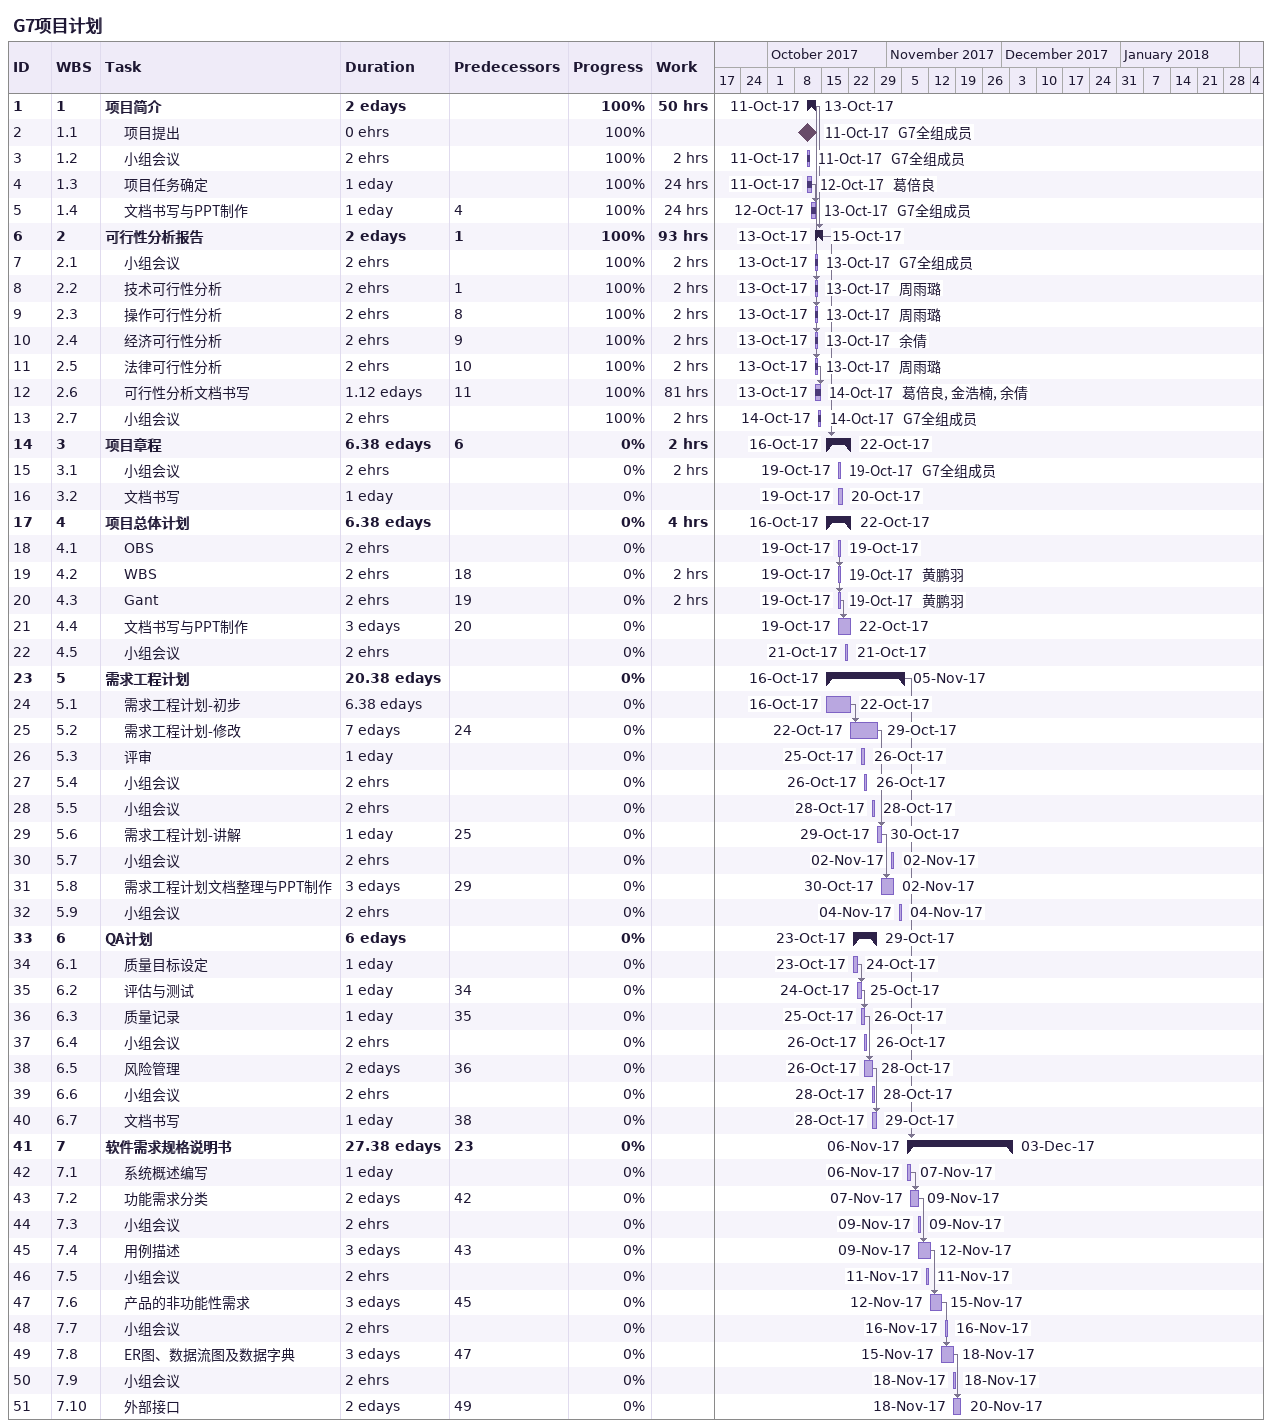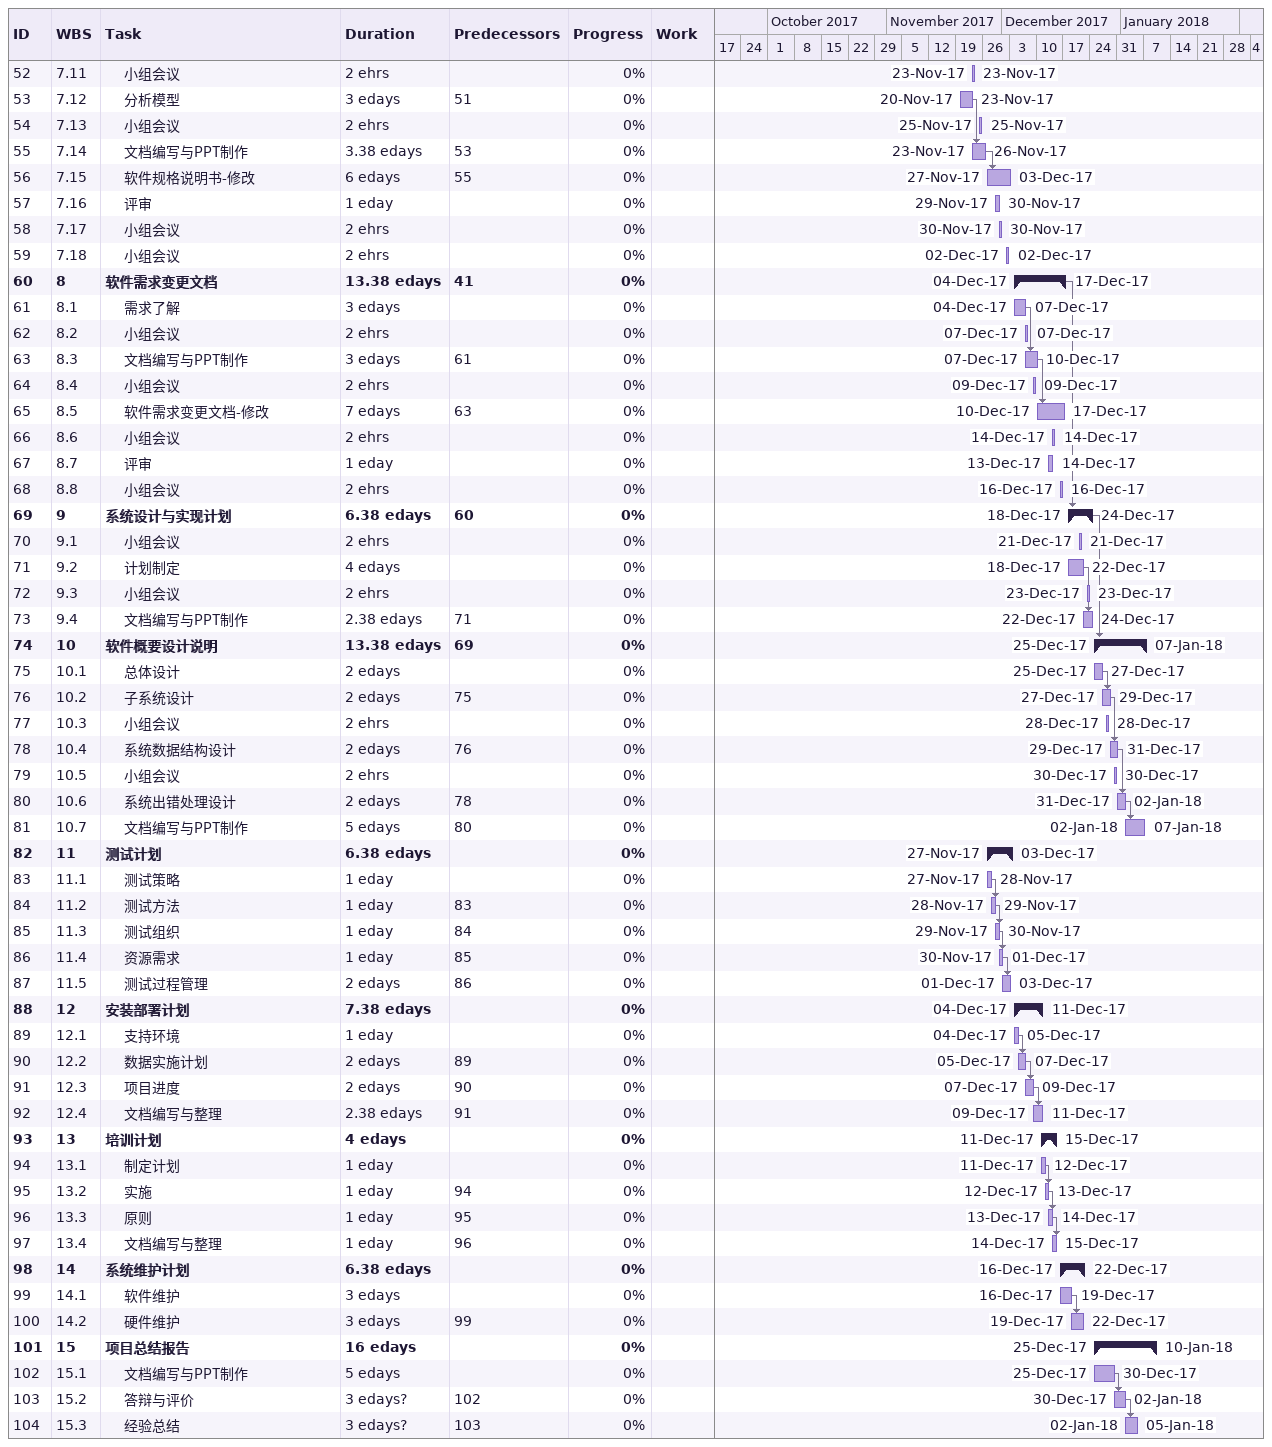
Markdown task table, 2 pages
G7项目计划

| ID | WBS | Task | Duration | Start | Finish | Predecessors | Resources | % complete | Work (h) |
|---|---|---|---|---|---|---|---|---|---|
| 1 | 1 | **项目简介** | 2ed | 2017-10-11 | 2017-10-13 |  |  | 100 | 50 |
| 2 | 1.1 | 项目提出 | 0eh | 2017-10-11 | 2017-10-11 |  | G7全组成员 | 100 |  |
| 3 | 1.2 | 小组会议 | 2eh | 2017-10-11 | 2017-10-11 |  | G7全组成员 | 100 | 2 |
| 4 | 1.3 | 项目任务确定 | 1ed | 2017-10-11 | 2017-10-12 |  | 葛倍良 | 100 | 24 |
| 5 | 1.4 | 文档书写与PPT制作 | 1ed | 2017-10-12 | 2017-10-13 | 4 | G7全组成员 | 100 | 24 |
| 6 | 2 | **可行性分析报告** | 2ed | 2017-10-13 | 2017-10-15 | 1 |  | 100 | 93 |
| 7 | 2.1 | 小组会议 | 2eh | 2017-10-13 | 2017-10-13 |  | G7全组成员 | 100 | 2 |
| 8 | 2.2 | 技术可行性分析 | 2eh | 2017-10-13 | 2017-10-13 | 1 | 周雨璐 | 100 | 2 |
| 9 | 2.3 | 操作可行性分析 | 2eh | 2017-10-13 | 2017-10-13 | 8 | 周雨璐 | 100 | 2 |
| 10 | 2.4 | 经济可行性分析 | 2eh | 2017-10-13 | 2017-10-13 | 9 | 余倩 | 100 | 2 |
| 11 | 2.5 | 法律可行性分析 | 2eh | 2017-10-13 | 2017-10-13 | 10 | 周雨璐 | 100 | 2 |
| 12 | 2.6 | 可行性分析文档书写 | 1.12ed | 2017-10-13 | 2017-10-14 | 11 | 葛倍良, 金浩楠, 余倩 | 100 | 81 |
| 13 | 2.7 | 小组会议 | 2eh | 2017-10-14 | 2017-10-14 |  | G7全组成员 | 100 | 2 |
| 14 | 3 | **项目章程** | 6.38ed | 2017-10-16 | 2017-10-22 | 6 |  | 0 | 2 |
| 15 | 3.1 | 小组会议 | 2eh | 2017-10-19 | 2017-10-19 |  | G7全组成员 | 0 | 2 |
| 16 | 3.2 | 文档书写 | 1ed | 2017-10-19 | 2017-10-20 |  |  | 0 |  |
| 17 | 4 | **项目总体计划** | 6.38ed | 2017-10-16 | 2017-10-22 |  |  | 0 | 4 |
| 18 | 4.1 | OBS | 2eh | 2017-10-19 | 2017-10-19 |  |  | 0 |  |
| 19 | 4.2 | WBS | 2eh | 2017-10-19 | 2017-10-19 | 18 | 黄鹏羽 | 0 | 2 |
| 20 | 4.3 | Gant | 2eh | 2017-10-19 | 2017-10-19 | 19 | 黄鹏羽 | 0 | 2 |
| 21 | 4.4 | 文档书写与PPT制作 | 3ed | 2017-10-19 | 2017-10-22 | 20 |  | 0 |  |
| 22 | 4.5 | 小组会议 | 2eh | 2017-10-21 | 2017-10-21 |  |  | 0 |  |
| 23 | 5 | **需求工程计划** | 20.38ed | 2017-10-16 | 2017-11-05 |  |  | 0 |  |
| 24 | 5.1 | 需求工程计划-初步 | 6.38ed | 2017-10-16 | 2017-10-22 |  |  | 0 |  |
| 25 | 5.2 | 需求工程计划-修改 | 7ed | 2017-10-22 | 2017-10-29 | 24 |  | 0 |  |
| 26 | 5.3 | 评审 | 1ed | 2017-10-25 | 2017-10-26 |  |  | 0 |  |
| 27 | 5.4 | 小组会议 | 2eh | 2017-10-26 | 2017-10-26 |  |  | 0 |  |
| 28 | 5.5 | 小组会议 | 2eh | 2017-10-28 | 2017-10-28 |  |  | 0 |  |
| 29 | 5.6 | 需求工程计划-讲解 | 1ed | 2017-10-29 | 2017-10-30 | 25 |  | 0 |  |
| 30 | 5.7 | 小组会议 | 2eh | 2017-11-02 | 2017-11-02 |  |  | 0 |  |
| 31 | 5.8 | 需求工程计划文档整理与PPT制作 | 3ed | 2017-10-30 | 2017-11-02 | 29 |  | 0 |  |
| 32 | 5.9 | 小组会议 | 2eh | 2017-11-04 | 2017-11-04 |  |  | 0 |  |
| 33 | 6 | **QA计划** | 6ed | 2017-10-23 | 2017-10-29 |  |  | 0 |  |
| 34 | 6.1 | 质量目标设定 | 1ed | 2017-10-23 | 2017-10-24 |  |  | 0 |  |
| 35 | 6.2 | 评估与测试 | 1ed | 2017-10-24 | 2017-10-25 | 34 |  | 0 |  |
| 36 | 6.3 | 质量记录 | 1ed | 2017-10-25 | 2017-10-26 | 35 |  | 0 |  |
| 37 | 6.4 | 小组会议 | 2eh | 2017-10-26 | 2017-10-26 |  |  | 0 |  |
| 38 | 6.5 | 风险管理 | 2ed | 2017-10-26 | 2017-10-28 | 36 |  | 0 |  |
| 39 | 6.6 | 小组会议 | 2eh | 2017-10-28 | 2017-10-28 |  |  | 0 |  |
| 40 | 6.7 | 文档书写 | 1ed | 2017-10-28 | 2017-10-29 | 38 |  | 0 |  |
| 41 | 7 | **软件需求规格说明书** | 27.38ed | 2017-11-06 | 2017-12-03 | 23 |  | 0 |  |
| 42 | 7.1 | 系统概述编写 | 1ed | 2017-11-06 | 2017-11-07 |  |  | 0 |  |
| 43 | 7.2 | 功能需求分类 | 2ed | 2017-11-07 | 2017-11-09 | 42 |  | 0 |  |
| 44 | 7.3 | 小组会议 | 2eh | 2017-11-09 | 2017-11-09 |  |  | 0 |  |
| 45 | 7.4 | 用例描述 | 3ed | 2017-11-09 | 2017-11-12 | 43 |  | 0 |  |
| 46 | 7.5 | 小组会议 | 2eh | 2017-11-11 | 2017-11-11 |  |  | 0 |  |
| 47 | 7.6 | 产品的非功能性需求 | 3ed | 2017-11-12 | 2017-11-15 | 45 |  | 0 |  |
| 48 | 7.7 | 小组会议 | 2eh | 2017-11-16 | 2017-11-16 |  |  | 0 |  |
| 49 | 7.8 | ER图、数据流图及数据字典 | 3ed | 2017-11-15 | 2017-11-18 | 47 |  | 0 |  |
| 50 | 7.9 | 小组会议 | 2eh | 2017-11-18 | 2017-11-18 |  |  | 0 |  |
| 51 | 7.10 | 外部接口 | 2ed | 2017-11-18 | 2017-11-20 | 49 |  | 0 |  |
| 52 | 7.11 | 小组会议 | 2eh | 2017-11-23 | 2017-11-23 |  |  | 0 |  |
| 53 | 7.12 | 分析模型 | 3ed | 2017-11-20 | 2017-11-23 | 51 |  | 0 |  |
| 54 | 7.13 | 小组会议 | 2eh | 2017-11-25 | 2017-11-25 |  |  | 0 |  |
| 55 | 7.14 | 文档编写与PPT制作 | 3.38ed | 2017-11-23 | 2017-11-26 | 53 |  | 0 |  |
| 56 | 7.15 | 软件规格说明书-修改 | 6ed | 2017-11-27 | 2017-12-03 | 55 |  | 0 |  |
| 57 | 7.16 | 评审 | 1ed | 2017-11-29 | 2017-11-30 |  |  | 0 |  |
| 58 | 7.17 | 小组会议 | 2eh | 2017-11-30 | 2017-11-30 |  |  | 0 |  |
| 59 | 7.18 | 小组会议 | 2eh | 2017-12-02 | 2017-12-02 |  |  | 0 |  |
| 60 | 8 | **软件需求变更文档** | 13.38ed | 2017-12-04 | 2017-12-17 | 41 |  | 0 |  |
| 61 | 8.1 | 需求了解 | 3ed | 2017-12-04 | 2017-12-07 |  |  | 0 |  |
| 62 | 8.2 | 小组会议 | 2eh | 2017-12-07 | 2017-12-07 |  |  | 0 |  |
| 63 | 8.3 | 文档编写与PPT制作 | 3ed | 2017-12-07 | 2017-12-10 | 61 |  | 0 |  |
| 64 | 8.4 | 小组会议 | 2eh | 2017-12-09 | 2017-12-09 |  |  | 0 |  |
| 65 | 8.5 | 软件需求变更文档-修改 | 7ed | 2017-12-10 | 2017-12-17 | 63 |  | 0 |  |
| 66 | 8.6 | 小组会议 | 2eh | 2017-12-14 | 2017-12-14 |  |  | 0 |  |
| 67 | 8.7 | 评审 | 1ed | 2017-12-13 | 2017-12-14 |  |  | 0 |  |
| 68 | 8.8 | 小组会议 | 2eh | 2017-12-16 | 2017-12-16 |  |  | 0 |  |
| 69 | 9 | **系统设计与实现计划** | 6.38ed | 2017-12-18 | 2017-12-24 | 60 |  | 0 |  |
| 70 | 9.1 | 小组会议 | 2eh | 2017-12-21 | 2017-12-21 |  |  | 0 |  |
| 71 | 9.2 | 计划制定 | 4ed | 2017-12-18 | 2017-12-22 |  |  | 0 |  |
| 72 | 9.3 | 小组会议 | 2eh | 2017-12-23 | 2017-12-23 |  |  | 0 |  |
| 73 | 9.4 | 文档编写与PPT制作 | 2.38ed | 2017-12-22 | 2017-12-24 | 71 |  | 0 |  |
| 74 | 10 | **软件概要设计说明** | 13.38ed | 2017-12-25 | 2018-01-07 | 69 |  | 0 |  |
| 75 | 10.1 | 总体设计 | 2ed | 2017-12-25 | 2017-12-27 |  |  | 0 |  |
| 76 | 10.2 | 子系统设计 | 2ed | 2017-12-27 | 2017-12-29 | 75 |  | 0 |  |
| 77 | 10.3 | 小组会议 | 2eh | 2017-12-28 | 2017-12-28 |  |  | 0 |  |
| 78 | 10.4 | 系统数据结构设计 | 2ed | 2017-12-29 | 2017-12-31 | 76 |  | 0 |  |
| 79 | 10.5 | 小组会议 | 2eh | 2017-12-30 | 2017-12-30 |  |  | 0 |  |
| 80 | 10.6 | 系统出错处理设计 | 2ed | 2017-12-31 | 2018-01-02 | 78 |  | 0 |  |
| 81 | 10.7 | 文档编写与PPT制作 | 5ed | 2018-01-02 | 2018-01-07 | 80 |  | 0 |  |
| 82 | 11 | **测试计划** | 6.38ed | 2017-11-27 | 2017-12-03 |  |  | 0 |  |
| 83 | 11.1 | 测试策略 | 1ed | 2017-11-27 | 2017-11-28 |  |  | 0 |  |
| 84 | 11.2 | 测试方法 | 1ed | 2017-11-28 | 2017-11-29 | 83 |  | 0 |  |
| 85 | 11.3 | 测试组织 | 1ed | 2017-11-29 | 2017-11-30 | 84 |  | 0 |  |
| 86 | 11.4 | 资源需求 | 1ed | 2017-11-30 | 2017-12-01 | 85 |  | 0 |  |
| 87 | 11.5 | 测试过程管理 | 2ed | 2017-12-01 | 2017-12-03 | 86 |  | 0 |  |
| 88 | 12 | **安装部署计划** | 7.38ed | 2017-12-04 | 2017-12-11 |  |  | 0 |  |
| 89 | 12.1 | 支持环境 | 1ed | 2017-12-04 | 2017-12-05 |  |  | 0 |  |
| 90 | 12.2 | 数据实施计划 | 2ed | 2017-12-05 | 2017-12-07 | 89 |  | 0 |  |
| 91 | 12.3 | 项目进度 | 2ed | 2017-12-07 | 2017-12-09 | 90 |  | 0 |  |
| 92 | 12.4 | 文档编写与整理 | 2.38ed | 2017-12-09 | 2017-12-11 | 91 |  | 0 |  |
| 93 | 13 | **培训计划** | 4ed | 2017-12-11 | 2017-12-15 |  |  | 0 |  |
| 94 | 13.1 | 制定计划 | 1ed | 2017-12-11 | 2017-12-12 |  |  | 0 |  |
| 95 | 13.2 | 实施 | 1ed | 2017-12-12 | 2017-12-13 | 94 |  | 0 |  |
| 96 | 13.3 | 原则 | 1ed | 2017-12-13 | 2017-12-14 | 95 |  | 0 |  |
| 97 | 13.4 | 文档编写与整理 | 1ed | 2017-12-14 | 2017-12-15 | 96 |  | 0 |  |
| 98 | 14 | **系统维护计划** | 6.38ed | 2017-12-16 | 2017-12-22 |  |  | 0 |  |
| 99 | 14.1 | 软件维护 | 3ed | 2017-12-16 | 2017-12-19 |  |  | 0 |  |
| 100 | 14.2 | 硬件维护 | 3ed | 2017-12-19 | 2017-12-22 | 99 |  | 0 |  |
| 101 | 15 | **项目总结报告** | 16ed | 2017-12-25 | 2018-01-10 |  |  | 0 |  |
| 102 | 15.1 | 文档编写与PPT制作 | 5ed | 2017-12-25 | 2017-12-30 |  |  | 0 |  |
| 103 | 15.2 | 答辩与评价 | 3ed? | 2017-12-30 | 2018-01-02 | 102 |  | 0 |  |
| 104 | 15.3 | 经验总结 | 3ed? | 2018-01-02 | 2018-01-05 | 103 |  | 0 |  |
